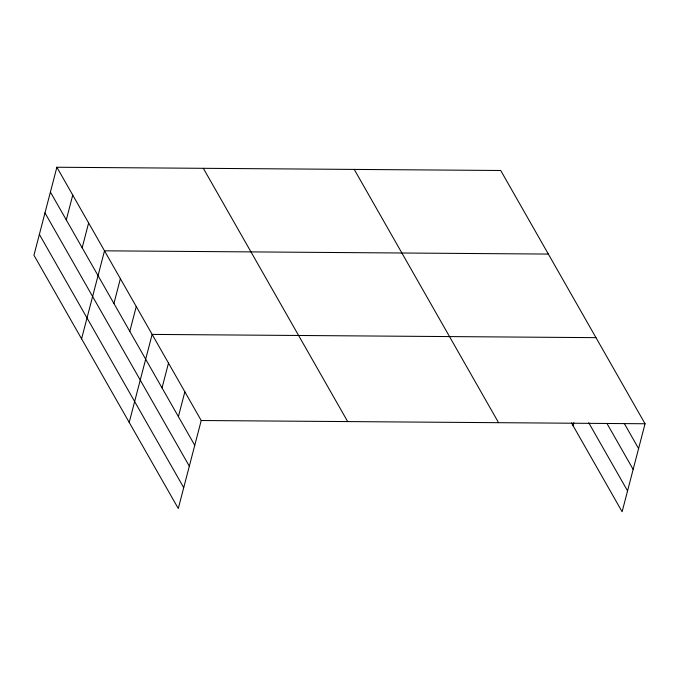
<?xml version="1.0" encoding="UTF-8"?>
<svg xmlns="http://www.w3.org/2000/svg" width="679" height="679" viewBox="0 0 679 679"><rect width="100%" height="100%" fill="white"/><g stroke="black" fill="none" stroke-linecap="round" stroke-linejoin="round"><path stroke-width="1.02" d="M56.875 167.246L33.95 255.245L178.288 508.512L201.213 420.513L56.875 167.246L500.712 170.488L645.05 423.755L622.125 511.754L571.514 422.949M66.287 219.911L72.746 195.111M82.167 247.776L88.626 222.967M81.582 338.821L104.507 250.823L548.343 254.073M113.919 303.488L120.378 278.687M129.799 331.352L136.258 306.543M129.214 422.397L152.138 334.408L595.975 337.65M162.035 387.913L168.494 363.104M178.39 416.617L184.858 391.808M573.051 425.64L573.831 422.661M201.213 420.513L645.05 423.755M624.273 423.45L638.591 448.564M607.085 423.671L633.159 469.418M588.71 422.728L627.557 490.9M354.243 169.419L498.581 422.686M203.335 168.316L347.682 421.583M50.407 192.055L194.754 445.322M44.975 212.909L189.322 466.176M39.382 234.391L183.72 487.658"/></g></svg>
